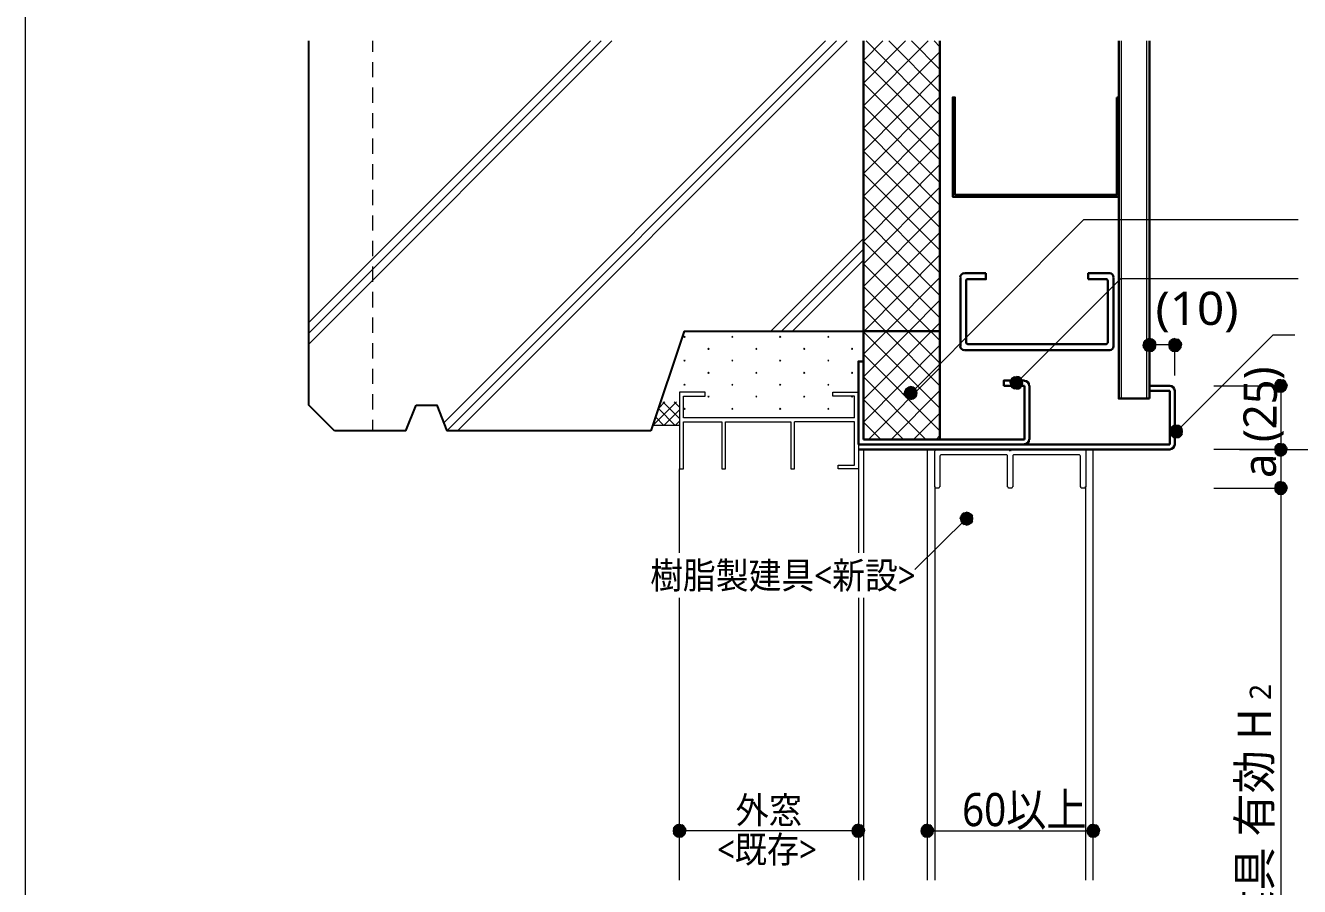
# Model space of a CAD drawing. Header units: millimetres. Extents: x 0 to 420, y 0 to 297.
# Drawn here: x 0.2 to 99.9, y 176.3 to 243.6 of the extents above; entities that cross this region are included whole.
import ezdxf
from ezdxf.enums import TextEntityAlignment as Align

# ---------------------------------------------------------------- set-up
doc = ezdxf.new("R2010")
doc.units = ezdxf.units.MM
doc.styles.add('kst32b', font='NotoSansJP-Variable.ttf')

msp = doc.modelspace()

# ---------------------------------------------------------------- hatches: boundary and pattern name
for points in [[(51.774, 219.308), (51.753, 219.287), (51.731, 219.265), (51.753, 219.244), (51.774, 219.223), (51.795, 219.244), (51.816, 219.265), (51.795, 219.287), (51.774, 219.308)], [(55.52, 219.308), (55.499, 219.287), (55.478, 219.265), (55.499, 219.244), (55.52, 219.223), (55.541, 219.244), (55.562, 219.265), (55.541, 219.287), (55.52, 219.308)], [(59.267, 219.308), (59.246, 219.287), (59.224, 219.265), (59.246, 219.244), (59.267, 219.223), (59.288, 219.244), (59.309, 219.265), (59.288, 219.287), (59.267, 219.308)], [(63.034, 219.308), (63.013, 219.287), (62.992, 219.265), (63.013, 219.244), (63.034, 219.223), (63.056, 219.244), (63.077, 219.265), (63.056, 219.287), (63.034, 219.308)], [(88.371, 219.096), (88.18, 219.138), (88.18, 218.63), (88.371, 219.096)], [(89.979, 218.144), (90.17, 218.122), (90.17, 218.63), (89.979, 218.144)], [(51.774, 217.445), (51.753, 217.424), (51.731, 217.403), (51.753, 217.382), (51.774, 217.361), (51.795, 217.382), (51.816, 217.403), (51.795, 217.424), (51.774, 217.445)], [(53.657, 218.376), (53.636, 218.355), (53.615, 218.334), (53.636, 218.313), (53.657, 218.292), (53.679, 218.313), (53.7, 218.334), (53.679, 218.355), (53.657, 218.376)], [(55.52, 217.445), (55.499, 217.424), (55.478, 217.403), (55.499, 217.382), (55.52, 217.361), (55.541, 217.382), (55.562, 217.403), (55.541, 217.424), (55.52, 217.445)], [(57.404, 218.376), (57.383, 218.355), (57.362, 218.334), (57.383, 218.313), (57.404, 218.292), (57.425, 218.313), (57.446, 218.334), (57.425, 218.355), (57.404, 218.376)], [(59.267, 217.445), (59.246, 217.424), (59.224, 217.403), (59.246, 217.382), (59.267, 217.361), (59.288, 217.382), (59.309, 217.403), (59.288, 217.424), (59.267, 217.445)], [(61.151, 218.376), (61.129, 218.355), (61.108, 218.334), (61.129, 218.313), (61.151, 218.292), (61.172, 218.313), (61.193, 218.334), (61.172, 218.355), (61.151, 218.376)], [(63.034, 217.445), (63.013, 217.424), (62.992, 217.403), (63.013, 217.382), (63.034, 217.361), (63.056, 217.382), (63.077, 217.403), (63.056, 217.424), (63.034, 217.445)], [(64.897, 218.376), (64.876, 218.355), (64.855, 218.334), (64.876, 218.313), (64.897, 218.292), (64.918, 218.313), (64.939, 218.334), (64.918, 218.355), (64.897, 218.376)], [(53.657, 216.493), (53.636, 216.471), (53.615, 216.45), (53.636, 216.429), (53.657, 216.408), (53.679, 216.429), (53.7, 216.45), (53.679, 216.471), (53.657, 216.493)], [(57.404, 216.493), (57.383, 216.471), (57.362, 216.45), (57.383, 216.429), (57.404, 216.408), (57.425, 216.429), (57.446, 216.45), (57.425, 216.471), (57.404, 216.493)], [(61.151, 216.493), (61.129, 216.471), (61.108, 216.45), (61.129, 216.429), (61.151, 216.408), (61.172, 216.429), (61.193, 216.45), (61.172, 216.471), (61.151, 216.493)], [(64.897, 216.493), (64.876, 216.471), (64.855, 216.45), (64.876, 216.429), (64.897, 216.408), (64.918, 216.429), (64.939, 216.45), (64.918, 216.471), (64.897, 216.493)], [(51.774, 215.561), (51.753, 215.54), (51.731, 215.519), (51.753, 215.498), (51.774, 215.477), (51.795, 215.498), (51.816, 215.519), (51.795, 215.54), (51.774, 215.561)], [(55.52, 215.561), (55.499, 215.54), (55.478, 215.519), (55.499, 215.498), (55.52, 215.477), (55.541, 215.498), (55.562, 215.519), (55.541, 215.54), (55.52, 215.561)], [(59.267, 215.561), (59.246, 215.54), (59.224, 215.519), (59.246, 215.498), (59.267, 215.477), (59.288, 215.498), (59.309, 215.519), (59.288, 215.54), (59.267, 215.561)], [(63.034, 215.561), (63.013, 215.54), (62.992, 215.519), (63.013, 215.498), (63.034, 215.477), (63.056, 215.498), (63.077, 215.519), (63.056, 215.54), (63.034, 215.561)], [(77.301, 215.477), (77.407, 215.307), (77.766, 215.667), (77.301, 215.477)], [(98.256, 214.969), (98.446, 214.926), (98.446, 215.434), (98.256, 214.969)], [(53.657, 214.63), (53.636, 214.609), (53.615, 214.588), (53.636, 214.566), (53.657, 214.545), (53.679, 214.566), (53.7, 214.588), (53.679, 214.609), (53.657, 214.63)], [(57.404, 214.63), (57.383, 214.609), (57.362, 214.588), (57.383, 214.566), (57.404, 214.545), (57.425, 214.566), (57.446, 214.588), (57.425, 214.609), (57.404, 214.63)], [(61.151, 214.63), (61.129, 214.609), (61.108, 214.588), (61.129, 214.566), (61.151, 214.545), (61.172, 214.566), (61.193, 214.588), (61.172, 214.609), (61.151, 214.63)], [(64.897, 214.63), (64.876, 214.609), (64.855, 214.588), (64.876, 214.566), (64.897, 214.545), (64.918, 214.566), (64.939, 214.588), (64.918, 214.609), (64.897, 214.63)], [(69.681, 215.329), (69.49, 215.371), (69.49, 214.863), (69.681, 215.329)], [(88.18, 215.074), (88.159, 215.053), (88.138, 215.032), (88.159, 215.011), (88.18, 214.99), (88.202, 215.011), (88.223, 215.032), (88.202, 215.053), (88.18, 215.074)], [(51.774, 213.678), (51.753, 213.656), (51.731, 213.635), (51.753, 213.614), (51.774, 213.593), (51.795, 213.614), (51.816, 213.635), (51.795, 213.656), (51.774, 213.678)], [(55.52, 213.678), (55.499, 213.656), (55.478, 213.635), (55.499, 213.614), (55.52, 213.593), (55.541, 213.614), (55.562, 213.635), (55.541, 213.656), (55.52, 213.678)], [(59.267, 213.678), (59.246, 213.656), (59.224, 213.635), (59.246, 213.614), (59.267, 213.593), (59.288, 213.614), (59.309, 213.635), (59.288, 213.656), (59.267, 213.678)], [(63.034, 213.678), (63.013, 213.656), (62.992, 213.635), (63.013, 213.614), (63.034, 213.593), (63.056, 213.614), (63.077, 213.635), (63.056, 213.656), (63.034, 213.678)], [(89.81, 211.667), (89.916, 211.519), (90.276, 211.857), (89.81, 211.667)], [(98.256, 209.973), (98.446, 209.931), (98.446, 210.439), (98.256, 209.973)], [(98.256, 206.968), (98.446, 206.925), (98.446, 207.433), (98.256, 206.968)], [(73.406, 204.851), (73.512, 204.682), (73.851, 205.041), (73.406, 204.851)], [(51.202, 180.15), (51.393, 180.107), (51.393, 180.615), (51.202, 180.15)], [(65.193, 180.15), (65.384, 180.107), (65.384, 180.615), (65.193, 180.15)], [(70.591, 180.15), (70.781, 180.107), (70.781, 180.615), (70.591, 180.15)], [(83.587, 180.15), (83.778, 180.107), (83.778, 180.615), (83.587, 180.15)]]:
    msp.add_hatch(color=7).paths.add_polyline_path(points)
h = msp.add_hatch(color=7)
h.paths.add_polyline_path([(87.694, 218.821), (87.672, 218.63), (88.18, 218.63), (87.694, 218.821)])
h.paths.add_polyline_path([(87.672, 218.63), (88.18, 218.63), (87.694, 218.44), (87.672, 218.63)])
h.paths.add_polyline_path([(88.18, 218.63), (87.694, 218.44), (87.821, 218.271), (88.18, 218.63)])
h = msp.add_hatch(color=7)
h.paths.add_polyline_path([(88.18, 219.138), (87.969, 219.096), (88.18, 218.63), (88.18, 219.138)])
h.paths.add_polyline_path([(87.969, 219.096), (88.18, 218.63), (87.821, 218.99), (87.969, 219.096)])
h.paths.add_polyline_path([(88.18, 218.63), (87.821, 218.99), (87.694, 218.821), (88.18, 218.63)])
h = msp.add_hatch(color=7)
h.paths.add_polyline_path([(87.821, 218.271), (87.969, 218.144), (88.18, 218.63), (87.821, 218.271)])
h.paths.add_polyline_path([(87.969, 218.144), (88.18, 218.63), (88.18, 218.122), (87.969, 218.144)])
h.paths.add_polyline_path([(88.18, 218.63), (88.18, 218.122), (88.371, 218.144), (88.18, 218.63)])
h = msp.add_hatch(color=7)
h.paths.add_polyline_path([(88.688, 218.63), (88.646, 218.821), (88.18, 218.63), (88.688, 218.63)])
h.paths.add_polyline_path([(88.646, 218.821), (88.18, 218.63), (88.54, 218.99), (88.646, 218.821)])
h.paths.add_polyline_path([(88.18, 218.63), (88.54, 218.99), (88.371, 219.096), (88.18, 218.63)])
h = msp.add_hatch(color=7)
h.paths.add_polyline_path([(88.371, 218.144), (88.54, 218.271), (88.18, 218.63), (88.371, 218.144)])
h.paths.add_polyline_path([(88.54, 218.271), (88.18, 218.63), (88.646, 218.44), (88.54, 218.271)])
h.paths.add_polyline_path([(88.18, 218.63), (88.646, 218.44), (88.688, 218.63), (88.18, 218.63)])
h = msp.add_hatch(color=7)
h.paths.add_polyline_path([(89.979, 219.096), (89.81, 218.99), (90.17, 218.63), (89.979, 219.096)])
h.paths.add_polyline_path([(89.81, 218.99), (90.17, 218.63), (89.704, 218.821), (89.81, 218.99)])
h.paths.add_polyline_path([(90.17, 218.63), (89.704, 218.821), (89.662, 218.63), (90.17, 218.63)])
h = msp.add_hatch(color=7)
h.paths.add_polyline_path([(89.662, 218.63), (89.704, 218.44), (90.17, 218.63), (89.662, 218.63)])
h.paths.add_polyline_path([(89.704, 218.44), (90.17, 218.63), (89.81, 218.271), (89.704, 218.44)])
h.paths.add_polyline_path([(90.17, 218.63), (89.81, 218.271), (89.979, 218.144), (90.17, 218.63)])
h = msp.add_hatch(color=7)
h.paths.add_polyline_path([(90.53, 218.99), (90.382, 219.096), (90.17, 218.63), (90.53, 218.99)])
h.paths.add_polyline_path([(90.382, 219.096), (90.17, 218.63), (90.17, 219.138), (90.382, 219.096)])
h.paths.add_polyline_path([(90.17, 218.63), (90.17, 219.138), (89.979, 219.096), (90.17, 218.63)])
h = msp.add_hatch(color=7)
h.paths.add_polyline_path([(90.657, 218.44), (90.678, 218.63), (90.17, 218.63), (90.657, 218.44)])
h.paths.add_polyline_path([(90.678, 218.63), (90.17, 218.63), (90.657, 218.821), (90.678, 218.63)])
h.paths.add_polyline_path([(90.17, 218.63), (90.657, 218.821), (90.53, 218.99), (90.17, 218.63)])
h = msp.add_hatch(color=7)
h.paths.add_polyline_path([(90.17, 218.122), (90.382, 218.144), (90.17, 218.63), (90.17, 218.122)])
h.paths.add_polyline_path([(90.382, 218.144), (90.17, 218.63), (90.53, 218.271), (90.382, 218.144)])
h.paths.add_polyline_path([(90.17, 218.63), (90.53, 218.271), (90.657, 218.44), (90.17, 218.63)])
h = msp.add_hatch(color=7)
h.paths.add_polyline_path([(77.407, 216.027), (77.301, 215.858), (77.766, 215.667), (77.407, 216.027)])
h.paths.add_polyline_path([(77.301, 215.858), (77.766, 215.667), (77.258, 215.667), (77.301, 215.858)])
h.paths.add_polyline_path([(77.766, 215.667), (77.258, 215.667), (77.301, 215.477), (77.766, 215.667)])
h = msp.add_hatch(color=7)
h.paths.add_polyline_path([(77.957, 216.133), (77.766, 216.175), (77.766, 215.667), (77.957, 216.133)])
h.paths.add_polyline_path([(77.766, 216.175), (77.766, 215.667), (77.576, 216.133), (77.766, 216.175)])
h.paths.add_polyline_path([(77.766, 215.667), (77.576, 216.133), (77.407, 216.027), (77.766, 215.667)])
h = msp.add_hatch(color=7)
h.paths.add_polyline_path([(77.407, 215.307), (77.576, 215.201), (77.766, 215.667), (77.407, 215.307)])
h.paths.add_polyline_path([(77.576, 215.201), (77.766, 215.667), (77.766, 215.159), (77.576, 215.201)])
h.paths.add_polyline_path([(77.766, 215.667), (77.766, 215.159), (77.957, 215.201), (77.766, 215.667)])
h = msp.add_hatch(color=7)
h.paths.add_polyline_path([(78.253, 215.667), (78.211, 215.858), (77.766, 215.667), (78.253, 215.667)])
h.paths.add_polyline_path([(78.211, 215.858), (77.766, 215.667), (78.105, 216.027), (78.211, 215.858)])
h.paths.add_polyline_path([(77.766, 215.667), (78.105, 216.027), (77.957, 216.133), (77.766, 215.667)])
h = msp.add_hatch(color=7)
h.paths.add_polyline_path([(77.957, 215.201), (78.105, 215.307), (77.766, 215.667), (77.957, 215.201)])
h.paths.add_polyline_path([(78.105, 215.307), (77.766, 215.667), (78.211, 215.477), (78.105, 215.307)])
h.paths.add_polyline_path([(77.766, 215.667), (78.211, 215.477), (78.253, 215.667), (77.766, 215.667)])
h = msp.add_hatch(color=7)
h.paths.add_polyline_path([(98.256, 215.9), (98.108, 215.794), (98.446, 215.434), (98.256, 215.9)])
h.paths.add_polyline_path([(98.108, 215.794), (98.446, 215.434), (98.002, 215.625), (98.108, 215.794)])
h.paths.add_polyline_path([(98.446, 215.434), (98.002, 215.625), (97.959, 215.434), (98.446, 215.434)])
h = msp.add_hatch(color=7)
h.paths.add_polyline_path([(97.959, 215.434), (98.002, 215.244), (98.446, 215.434), (97.959, 215.434)])
h.paths.add_polyline_path([(98.002, 215.244), (98.446, 215.434), (98.108, 215.074), (98.002, 215.244)])
h.paths.add_polyline_path([(98.446, 215.434), (98.108, 215.074), (98.256, 214.969), (98.446, 215.434)])
h = msp.add_hatch(color=7)
h.paths.add_polyline_path([(98.806, 215.794), (98.637, 215.9), (98.446, 215.434), (98.806, 215.794)])
h.paths.add_polyline_path([(98.637, 215.9), (98.446, 215.434), (98.446, 215.921), (98.637, 215.9)])
h.paths.add_polyline_path([(98.446, 215.434), (98.446, 215.921), (98.256, 215.9), (98.446, 215.434)])
h = msp.add_hatch(color=7)
h.paths.add_polyline_path([(98.912, 215.244), (98.954, 215.434), (98.446, 215.434), (98.912, 215.244)])
h.paths.add_polyline_path([(98.954, 215.434), (98.446, 215.434), (98.912, 215.625), (98.954, 215.434)])
h.paths.add_polyline_path([(98.446, 215.434), (98.912, 215.625), (98.806, 215.794), (98.446, 215.434)])
h = msp.add_hatch(color=7)
h.paths.add_polyline_path([(98.446, 214.926), (98.637, 214.969), (98.446, 215.434), (98.446, 214.926)])
h.paths.add_polyline_path([(98.637, 214.969), (98.446, 215.434), (98.806, 215.074), (98.637, 214.969)])
h.paths.add_polyline_path([(98.446, 215.434), (98.806, 215.074), (98.912, 215.244), (98.446, 215.434)])
h = msp.add_hatch(color=7)
h.paths.add_polyline_path([(69.025, 215.053), (68.982, 214.863), (69.49, 214.863), (69.025, 215.053)])
h.paths.add_polyline_path([(68.982, 214.863), (69.49, 214.863), (69.025, 214.672), (68.982, 214.863)])
h.paths.add_polyline_path([(69.49, 214.863), (69.025, 214.672), (69.13, 214.524), (69.49, 214.863)])
h = msp.add_hatch(color=7)
h.paths.add_polyline_path([(69.49, 215.371), (69.3, 215.329), (69.49, 214.863), (69.49, 215.371)])
h.paths.add_polyline_path([(69.3, 215.329), (69.49, 214.863), (69.13, 215.223), (69.3, 215.329)])
h.paths.add_polyline_path([(69.49, 214.863), (69.13, 215.223), (69.025, 215.053), (69.49, 214.863)])
h = msp.add_hatch(color=7)
h.paths.add_polyline_path([(69.13, 214.524), (69.3, 214.418), (69.49, 214.863), (69.13, 214.524)])
h.paths.add_polyline_path([(69.3, 214.418), (69.49, 214.863), (69.49, 214.376), (69.3, 214.418)])
h.paths.add_polyline_path([(69.49, 214.863), (69.49, 214.376), (69.681, 214.418), (69.49, 214.863)])
h = msp.add_hatch(color=7)
h.paths.add_polyline_path([(69.977, 214.863), (69.935, 215.053), (69.49, 214.863), (69.977, 214.863)])
h.paths.add_polyline_path([(69.935, 215.053), (69.49, 214.863), (69.829, 215.223), (69.935, 215.053)])
h.paths.add_polyline_path([(69.49, 214.863), (69.829, 215.223), (69.681, 215.329), (69.49, 214.863)])
h = msp.add_hatch(color=7)
h.paths.add_polyline_path([(69.681, 214.418), (69.829, 214.524), (69.49, 214.863), (69.681, 214.418)])
h.paths.add_polyline_path([(69.829, 214.524), (69.49, 214.863), (69.935, 214.672), (69.829, 214.524)])
h.paths.add_polyline_path([(69.49, 214.863), (69.935, 214.672), (69.977, 214.863), (69.49, 214.863)])
h = msp.add_hatch(color=7)
h.paths.add_polyline_path([(89.916, 212.217), (89.81, 212.048), (90.276, 211.857), (89.916, 212.217)])
h.paths.add_polyline_path([(89.81, 212.048), (90.276, 211.857), (89.768, 211.857), (89.81, 212.048)])
h.paths.add_polyline_path([(90.276, 211.857), (89.768, 211.857), (89.81, 211.667), (90.276, 211.857)])
h = msp.add_hatch(color=7)
h.paths.add_polyline_path([(90.466, 212.323), (90.276, 212.365), (90.276, 211.857), (90.466, 212.323)])
h.paths.add_polyline_path([(90.276, 212.365), (90.276, 211.857), (90.085, 212.323), (90.276, 212.365)])
h.paths.add_polyline_path([(90.276, 211.857), (90.085, 212.323), (89.916, 212.217), (90.276, 211.857)])
h = msp.add_hatch(color=7)
h.paths.add_polyline_path([(89.916, 211.519), (90.085, 211.391), (90.276, 211.857), (89.916, 211.519)])
h.paths.add_polyline_path([(90.085, 211.391), (90.276, 211.857), (90.276, 211.37), (90.085, 211.391)])
h.paths.add_polyline_path([(90.276, 211.857), (90.276, 211.37), (90.466, 211.391), (90.276, 211.857)])
h = msp.add_hatch(color=7)
h.paths.add_polyline_path([(90.763, 211.857), (90.742, 212.048), (90.276, 211.857), (90.763, 211.857)])
h.paths.add_polyline_path([(90.742, 212.048), (90.276, 211.857), (90.636, 212.217), (90.742, 212.048)])
h.paths.add_polyline_path([(90.276, 211.857), (90.636, 212.217), (90.466, 212.323), (90.276, 211.857)])
h = msp.add_hatch(color=7)
h.paths.add_polyline_path([(90.466, 211.391), (90.636, 211.519), (90.276, 211.857), (90.466, 211.391)])
h.paths.add_polyline_path([(90.636, 211.519), (90.276, 211.857), (90.742, 211.667), (90.636, 211.519)])
h.paths.add_polyline_path([(90.276, 211.857), (90.742, 211.667), (90.763, 211.857), (90.276, 211.857)])
h = msp.add_hatch(color=7)
h.paths.add_polyline_path([(98.256, 210.883), (98.108, 210.778), (98.446, 210.439), (98.256, 210.883)])
h.paths.add_polyline_path([(98.108, 210.778), (98.446, 210.439), (98.002, 210.629), (98.108, 210.778)])
h.paths.add_polyline_path([(98.446, 210.439), (98.002, 210.629), (97.959, 210.439), (98.446, 210.439)])
h = msp.add_hatch(color=7)
h.paths.add_polyline_path([(97.959, 210.439), (98.002, 210.248), (98.446, 210.439), (97.959, 210.439)])
h.paths.add_polyline_path([(98.002, 210.248), (98.446, 210.439), (98.108, 210.079), (98.002, 210.248)])
h.paths.add_polyline_path([(98.446, 210.439), (98.108, 210.079), (98.256, 209.973), (98.446, 210.439)])
h = msp.add_hatch(color=7)
h.paths.add_polyline_path([(98.806, 210.778), (98.637, 210.883), (98.446, 210.439), (98.806, 210.778)])
h.paths.add_polyline_path([(98.637, 210.883), (98.446, 210.439), (98.446, 210.926), (98.637, 210.883)])
h.paths.add_polyline_path([(98.446, 210.439), (98.446, 210.926), (98.256, 210.883), (98.446, 210.439)])
h = msp.add_hatch(color=7)
h.paths.add_polyline_path([(98.912, 210.248), (98.954, 210.439), (98.446, 210.439), (98.912, 210.248)])
h.paths.add_polyline_path([(98.954, 210.439), (98.446, 210.439), (98.912, 210.629), (98.954, 210.439)])
h.paths.add_polyline_path([(98.446, 210.439), (98.912, 210.629), (98.806, 210.778), (98.446, 210.439)])
h = msp.add_hatch(color=7)
h.paths.add_polyline_path([(98.446, 209.931), (98.637, 209.973), (98.446, 210.439), (98.446, 209.931)])
h.paths.add_polyline_path([(98.637, 209.973), (98.446, 210.439), (98.806, 210.079), (98.637, 209.973)])
h.paths.add_polyline_path([(98.446, 210.439), (98.806, 210.079), (98.912, 210.248), (98.446, 210.439)])
h = msp.add_hatch(color=7)
h.paths.add_polyline_path([(98.256, 207.899), (98.108, 207.793), (98.446, 207.433), (98.256, 207.899)])
h.paths.add_polyline_path([(98.108, 207.793), (98.446, 207.433), (98.002, 207.624), (98.108, 207.793)])
h.paths.add_polyline_path([(98.446, 207.433), (98.002, 207.624), (97.959, 207.433), (98.446, 207.433)])
h = msp.add_hatch(color=7)
h.paths.add_polyline_path([(98.806, 207.793), (98.637, 207.899), (98.446, 207.433), (98.806, 207.793)])
h.paths.add_polyline_path([(98.637, 207.899), (98.446, 207.433), (98.446, 207.941), (98.637, 207.899)])
h.paths.add_polyline_path([(98.446, 207.433), (98.446, 207.941), (98.256, 207.899), (98.446, 207.433)])
h = msp.add_hatch(color=7)
h.paths.add_polyline_path([(98.912, 207.243), (98.954, 207.433), (98.446, 207.433), (98.912, 207.243)])
h.paths.add_polyline_path([(98.954, 207.433), (98.446, 207.433), (98.912, 207.624), (98.954, 207.433)])
h.paths.add_polyline_path([(98.446, 207.433), (98.912, 207.624), (98.806, 207.793), (98.446, 207.433)])
h = msp.add_hatch(color=7)
h.paths.add_polyline_path([(97.959, 207.433), (98.002, 207.243), (98.446, 207.433), (97.959, 207.433)])
h.paths.add_polyline_path([(98.002, 207.243), (98.446, 207.433), (98.108, 207.073), (98.002, 207.243)])
h.paths.add_polyline_path([(98.446, 207.433), (98.108, 207.073), (98.256, 206.968), (98.446, 207.433)])
h = msp.add_hatch(color=7)
h.paths.add_polyline_path([(98.446, 206.925), (98.637, 206.968), (98.446, 207.433), (98.446, 206.925)])
h.paths.add_polyline_path([(98.637, 206.968), (98.446, 207.433), (98.806, 207.073), (98.637, 206.968)])
h.paths.add_polyline_path([(98.446, 207.433), (98.806, 207.073), (98.912, 207.243), (98.446, 207.433)])
h = msp.add_hatch(color=7)
h.paths.add_polyline_path([(74.041, 205.507), (73.851, 205.549), (73.851, 205.041), (74.041, 205.507)])
h.paths.add_polyline_path([(73.851, 205.549), (73.851, 205.041), (73.66, 205.507), (73.851, 205.549)])
h.paths.add_polyline_path([(73.851, 205.041), (73.66, 205.507), (73.512, 205.401), (73.851, 205.041)])
h = msp.add_hatch(color=7)
h.paths.add_polyline_path([(74.359, 205.041), (74.316, 205.232), (73.851, 205.041), (74.359, 205.041)])
h.paths.add_polyline_path([(74.316, 205.232), (73.851, 205.041), (74.21, 205.401), (74.316, 205.232)])
h.paths.add_polyline_path([(73.851, 205.041), (74.21, 205.401), (74.041, 205.507), (73.851, 205.041)])
h = msp.add_hatch(color=7)
h.paths.add_polyline_path([(73.512, 205.401), (73.406, 205.232), (73.851, 205.041), (73.512, 205.401)])
h.paths.add_polyline_path([(73.406, 205.232), (73.851, 205.041), (73.364, 205.041), (73.406, 205.232)])
h.paths.add_polyline_path([(73.851, 205.041), (73.364, 205.041), (73.406, 204.851), (73.851, 205.041)])
h = msp.add_hatch(color=7)
h.paths.add_polyline_path([(73.512, 204.682), (73.66, 204.576), (73.851, 205.041), (73.512, 204.682)])
h.paths.add_polyline_path([(73.66, 204.576), (73.851, 205.041), (73.851, 204.533), (73.66, 204.576)])
h.paths.add_polyline_path([(73.851, 205.041), (73.851, 204.533), (74.041, 204.576), (73.851, 205.041)])
h = msp.add_hatch(color=7)
h.paths.add_polyline_path([(74.041, 204.576), (74.21, 204.682), (73.851, 205.041), (74.041, 204.576)])
h.paths.add_polyline_path([(74.21, 204.682), (73.851, 205.041), (74.316, 204.851), (74.21, 204.682)])
h.paths.add_polyline_path([(73.851, 205.041), (74.316, 204.851), (74.359, 205.041), (73.851, 205.041)])
h = msp.add_hatch(color=7)
h.paths.add_polyline_path([(51.202, 181.081), (51.033, 180.975), (51.393, 180.615), (51.202, 181.081)])
h.paths.add_polyline_path([(51.033, 180.975), (51.393, 180.615), (50.927, 180.806), (51.033, 180.975)])
h.paths.add_polyline_path([(51.393, 180.615), (50.927, 180.806), (50.885, 180.615), (51.393, 180.615)])
h = msp.add_hatch(color=7)
h.paths.add_polyline_path([(50.885, 180.615), (50.927, 180.425), (51.393, 180.615), (50.885, 180.615)])
h.paths.add_polyline_path([(50.927, 180.425), (51.393, 180.615), (51.033, 180.255), (50.927, 180.425)])
h.paths.add_polyline_path([(51.393, 180.615), (51.033, 180.255), (51.202, 180.15), (51.393, 180.615)])
h = msp.add_hatch(color=7)
h.paths.add_polyline_path([(51.731, 180.975), (51.583, 181.081), (51.393, 180.615), (51.731, 180.975)])
h.paths.add_polyline_path([(51.583, 181.081), (51.393, 180.615), (51.393, 181.123), (51.583, 181.081)])
h.paths.add_polyline_path([(51.393, 180.615), (51.393, 181.123), (51.202, 181.081), (51.393, 180.615)])
h = msp.add_hatch(color=7)
h.paths.add_polyline_path([(51.858, 180.425), (51.88, 180.615), (51.393, 180.615), (51.858, 180.425)])
h.paths.add_polyline_path([(51.88, 180.615), (51.393, 180.615), (51.858, 180.806), (51.88, 180.615)])
h.paths.add_polyline_path([(51.393, 180.615), (51.858, 180.806), (51.731, 180.975), (51.393, 180.615)])
h = msp.add_hatch(color=7)
h.paths.add_polyline_path([(51.393, 180.107), (51.583, 180.15), (51.393, 180.615), (51.393, 180.107)])
h.paths.add_polyline_path([(51.583, 180.15), (51.393, 180.615), (51.731, 180.255), (51.583, 180.15)])
h.paths.add_polyline_path([(51.393, 180.615), (51.731, 180.255), (51.858, 180.425), (51.393, 180.615)])
h = msp.add_hatch(color=7)
h.paths.add_polyline_path([(65.193, 181.081), (65.024, 180.975), (65.384, 180.615), (65.193, 181.081)])
h.paths.add_polyline_path([(65.024, 180.975), (65.384, 180.615), (64.918, 180.806), (65.024, 180.975)])
h.paths.add_polyline_path([(65.384, 180.615), (64.918, 180.806), (64.876, 180.615), (65.384, 180.615)])
h = msp.add_hatch(color=7)
h.paths.add_polyline_path([(64.876, 180.615), (64.918, 180.425), (65.384, 180.615), (64.876, 180.615)])
h.paths.add_polyline_path([(64.918, 180.425), (65.384, 180.615), (65.024, 180.255), (64.918, 180.425)])
h.paths.add_polyline_path([(65.384, 180.615), (65.024, 180.255), (65.193, 180.15), (65.384, 180.615)])
h = msp.add_hatch(color=7)
h.paths.add_polyline_path([(65.723, 180.975), (65.574, 181.081), (65.384, 180.615), (65.723, 180.975)])
h.paths.add_polyline_path([(65.574, 181.081), (65.384, 180.615), (65.384, 181.123), (65.574, 181.081)])
h.paths.add_polyline_path([(65.384, 180.615), (65.384, 181.123), (65.193, 181.081), (65.384, 180.615)])
h = msp.add_hatch(color=7)
h.paths.add_polyline_path([(65.828, 180.425), (65.871, 180.615), (65.384, 180.615), (65.828, 180.425)])
h.paths.add_polyline_path([(65.871, 180.615), (65.384, 180.615), (65.828, 180.806), (65.871, 180.615)])
h.paths.add_polyline_path([(65.384, 180.615), (65.828, 180.806), (65.723, 180.975), (65.384, 180.615)])
h = msp.add_hatch(color=7)
h.paths.add_polyline_path([(65.384, 180.107), (65.574, 180.15), (65.384, 180.615), (65.384, 180.107)])
h.paths.add_polyline_path([(65.574, 180.15), (65.384, 180.615), (65.723, 180.255), (65.574, 180.15)])
h.paths.add_polyline_path([(65.384, 180.615), (65.723, 180.255), (65.828, 180.425), (65.384, 180.615)])
h = msp.add_hatch(color=7)
h.paths.add_polyline_path([(70.591, 181.081), (70.421, 180.975), (70.781, 180.615), (70.591, 181.081)])
h.paths.add_polyline_path([(70.421, 180.975), (70.781, 180.615), (70.316, 180.806), (70.421, 180.975)])
h.paths.add_polyline_path([(70.781, 180.615), (70.316, 180.806), (70.273, 180.615), (70.781, 180.615)])
h = msp.add_hatch(color=7)
h.paths.add_polyline_path([(70.273, 180.615), (70.316, 180.425), (70.781, 180.615), (70.273, 180.615)])
h.paths.add_polyline_path([(70.316, 180.425), (70.781, 180.615), (70.421, 180.255), (70.316, 180.425)])
h.paths.add_polyline_path([(70.781, 180.615), (70.421, 180.255), (70.591, 180.15), (70.781, 180.615)])
h = msp.add_hatch(color=7)
h.paths.add_polyline_path([(71.12, 180.975), (70.972, 181.081), (70.781, 180.615), (71.12, 180.975)])
h.paths.add_polyline_path([(70.972, 181.081), (70.781, 180.615), (70.781, 181.123), (70.972, 181.081)])
h.paths.add_polyline_path([(70.781, 180.615), (70.781, 181.123), (70.591, 181.081), (70.781, 180.615)])
h = msp.add_hatch(color=7)
h.paths.add_polyline_path([(71.247, 180.425), (71.268, 180.615), (70.781, 180.615), (71.247, 180.425)])
h.paths.add_polyline_path([(71.268, 180.615), (70.781, 180.615), (71.247, 180.806), (71.268, 180.615)])
h.paths.add_polyline_path([(70.781, 180.615), (71.247, 180.806), (71.12, 180.975), (70.781, 180.615)])
h = msp.add_hatch(color=7)
h.paths.add_polyline_path([(70.781, 180.107), (70.972, 180.15), (70.781, 180.615), (70.781, 180.107)])
h.paths.add_polyline_path([(70.972, 180.15), (70.781, 180.615), (71.12, 180.255), (70.972, 180.15)])
h.paths.add_polyline_path([(70.781, 180.615), (71.12, 180.255), (71.247, 180.425), (70.781, 180.615)])
h = msp.add_hatch(color=7)
h.paths.add_polyline_path([(83.587, 181.081), (83.418, 180.975), (83.778, 180.615), (83.587, 181.081)])
h.paths.add_polyline_path([(83.418, 180.975), (83.778, 180.615), (83.312, 180.806), (83.418, 180.975)])
h.paths.add_polyline_path([(83.778, 180.615), (83.312, 180.806), (83.27, 180.615), (83.778, 180.615)])
h = msp.add_hatch(color=7)
h.paths.add_polyline_path([(83.27, 180.615), (83.312, 180.425), (83.778, 180.615), (83.27, 180.615)])
h.paths.add_polyline_path([(83.312, 180.425), (83.778, 180.615), (83.418, 180.255), (83.312, 180.425)])
h.paths.add_polyline_path([(83.778, 180.615), (83.418, 180.255), (83.587, 180.15), (83.778, 180.615)])
h = msp.add_hatch(color=7)
h.paths.add_polyline_path([(84.137, 180.975), (83.968, 181.081), (83.778, 180.615), (84.137, 180.975)])
h.paths.add_polyline_path([(83.968, 181.081), (83.778, 180.615), (83.778, 181.123), (83.968, 181.081)])
h.paths.add_polyline_path([(83.778, 180.615), (83.778, 181.123), (83.587, 181.081), (83.778, 180.615)])
h = msp.add_hatch(color=7)
h.paths.add_polyline_path([(84.243, 180.425), (84.265, 180.615), (83.778, 180.615), (84.243, 180.425)])
h.paths.add_polyline_path([(84.265, 180.615), (83.778, 180.615), (84.243, 180.806), (84.265, 180.615)])
h.paths.add_polyline_path([(83.778, 180.615), (84.243, 180.806), (84.137, 180.975), (83.778, 180.615)])
h = msp.add_hatch(color=7)
h.paths.add_polyline_path([(83.778, 180.107), (83.968, 180.15), (83.778, 180.615), (83.778, 180.107)])
h.paths.add_polyline_path([(83.968, 180.15), (83.778, 180.615), (84.137, 180.255), (83.968, 180.15)])
h.paths.add_polyline_path([(83.778, 180.615), (84.137, 180.255), (84.243, 180.425), (83.778, 180.615)])

# ---------------------------------------------------------------- linework, layer by layer
at = {"lineweight": 13}
msp.add_lwpolyline([(0.191, 0), (0.191, 296.968), (420.158, 296.968), (420.158, 0)], close=True, dxfattribs=at)
at = {"lineweight": 25}
for points in [[(24.384, 211.921), (22.373, 213.931), (22.373, 242.422)], [(65.786, 219.71), (65.786, 233.934)], [(51.753, 219.71), (49.149, 211.921)], [(51.753, 219.71), (65.786, 219.71)], [(29.972, 211.921), (30.776, 213.931)], [(30.776, 213.931), (32.385, 213.931), (33.168, 211.921)], [(29.972, 211.921), (24.384, 211.921)], [(49.149, 211.921), (33.168, 211.921)]]:
    msp.add_lwpolyline(points, dxfattribs=at)
at = {"lineweight": 13}
for points in [[(22.373, 219.541), (45.254, 242.422)], [(22.373, 218.694), (46.101, 242.422)], [(22.373, 220.387), (44.408, 242.422)], [(27.369, 241.575), (27.369, 242.422)], [(32.935, 212.534), (62.823, 242.422)], [(33.168, 211.921), (63.669, 242.422)], [(34.015, 211.921), (64.516, 242.422)], [(65.786, 240.877), (67.31, 242.422)], [(65.786, 239.12), (69.088, 242.422)], [(65.786, 237.342), (70.845, 242.422)], [(71.776, 236.643), (65.998, 242.422)], [(71.776, 238.421), (67.776, 242.422)], [(71.776, 240.178), (69.533, 242.422)], [(71.776, 241.956), (71.311, 242.422)], [(85.979, 214.439), (85.979, 242.422)], [(87.969, 214.439), (87.969, 242.422)], [(65.786, 235.585), (71.776, 241.575)], [(27.369, 239.586), (27.369, 240.771)], [(71.776, 234.887), (65.786, 240.877)], [(65.786, 233.807), (71.776, 239.818)], [(27.369, 237.575), (27.369, 238.781)], [(71.776, 233.108), (65.786, 239.12)], [(65.786, 232.05), (71.776, 238.04)], [(27.369, 235.585), (27.369, 236.77)], [(71.776, 231.352), (65.786, 237.342)], [(65.786, 230.272), (71.776, 236.283)], [(71.776, 229.574), (65.786, 235.585)], [(27.369, 233.574), (27.369, 234.781)], [(65.786, 228.515), (71.776, 234.505)], [(71.776, 227.817), (65.786, 233.807)], [(27.369, 231.584), (27.369, 232.77)], [(65.786, 226.737), (71.776, 232.749)], [(71.776, 226.039), (65.786, 232.05)], [(27.369, 229.574), (27.369, 230.78)], [(65.786, 224.98), (71.776, 230.971)], [(71.776, 224.282), (65.786, 230.272)], [(27.369, 227.584), (27.369, 228.769)], [(65.786, 223.203), (71.776, 229.214)], [(71.776, 222.504), (65.786, 228.515)], [(69.49, 214.863), (83.016, 228.409)], [(99.801, 228.409), (83.016, 228.409)], [(65.786, 221.446), (71.776, 227.436)], [(27.369, 225.573), (27.369, 226.78)], [(58.526, 219.71), (65.786, 226.97)], [(71.776, 220.747), (65.786, 226.737)], [(59.373, 219.71), (65.786, 226.123)], [(65.786, 219.668), (65.828, 219.71), (71.776, 225.679)], [(27.369, 223.583), (27.369, 224.769)], [(60.219, 219.71), (65.786, 225.277)], [(71.776, 218.969), (71.035, 219.71), (65.786, 224.98)], [(65.786, 217.911), (67.585, 219.71), (71.776, 223.901)], [(77.766, 215.667), (85.894, 223.816)], [(99.801, 223.816), (85.894, 223.816)], [(88.18, 217.487), (88.18, 224.176)], [(27.369, 221.573), (27.369, 222.779)], [(71.776, 217.212), (69.257, 219.71), (65.786, 223.203)], [(65.786, 216.133), (69.363, 219.71), (71.776, 222.144)], [(71.776, 215.434), (67.501, 219.71), (65.786, 221.446)], [(27.369, 219.583), (27.369, 220.768)], [(65.786, 214.376), (71.12, 219.71), (71.776, 220.366)], [(71.776, 213.678), (65.786, 219.668)], [(90.276, 211.857), (97.854, 219.435), (99.547, 219.435)], [(27.369, 217.572), (27.369, 218.779)], [(65.786, 212.598), (71.776, 218.609)], [(89.768, 218.63), (88.583, 218.63)], [(90.17, 216.239), (90.17, 218.673)], [(71.776, 211.899), (65.786, 217.911)], [(27.369, 215.582), (27.369, 216.768)], [(66.167, 211.243), (71.776, 216.831)], [(70.676, 211.243), (65.786, 216.133)], [(93.218, 215.434), (98.446, 215.434)], [(98.446, 215.434), (98.446, 141.436)], [(27.369, 213.572), (27.369, 214.778)], [(53.382, 214.63), (53.382, 214.926), (51.393, 214.926), (51.393, 208.936)], [(51.689, 214.63), (53.382, 214.63)], [(65.087, 212.937), (51.689, 212.937), (51.689, 214.63)], [(65.384, 214.926), (65.384, 208.936), (63.796, 208.936), (63.796, 209.232), (65.087, 209.232), (65.087, 212.619), (60.388, 212.619)], [(63.394, 214.63), (63.394, 214.926)], [(63.394, 214.926), (65.384, 214.926)], [(65.087, 212.937), (65.087, 214.63), (63.394, 214.63)], [(67.945, 211.243), (71.776, 215.074)], [(49.297, 212.323), (51.139, 214.186)], [(49.742, 213.656), (50.25, 214.186)], [(51.054, 212.323), (49.742, 213.656)], [(51.393, 212.873), (50.08, 214.186)], [(50.165, 212.323), (51.393, 213.55)], [(51.393, 213.762), (50.969, 214.186)], [(68.919, 211.243), (65.786, 214.376)], [(27.369, 211.921), (27.369, 212.767)], [(50.165, 212.323), (49.509, 213)], [(51.054, 212.323), (51.393, 212.662)], [(51.393, 208.936), (51.689, 208.936), (51.689, 212.619)], [(51.689, 212.619), (54.695, 212.619)], [(54.695, 212.619), (54.695, 208.936), (54.991, 208.936), (54.991, 212.619), (60.092, 212.619)], [(60.092, 212.619), (60.092, 208.936), (60.388, 208.936), (60.388, 212.619)], [(67.141, 211.243), (65.786, 212.598)], [(69.702, 211.243), (71.776, 213.296)], [(51.393, 212.323), (49.297, 212.323)], [(71.48, 211.243), (71.776, 211.54)], [(65.786, 210.439), (65.786, 202.374)], [(70.781, 210.439), (70.781, 176.763)], [(71.469, 210.439), (71.432, 210.432), (71.402, 210.411), (71.381, 210.381), (71.374, 210.344)], [(71.48, 210.439), (77.174, 210.439)], [(71.967, 210.841), (72.559, 210.841)], [(77.174, 210.45), (77.181, 210.413), (77.202, 210.382), (77.232, 210.362), (77.269, 210.354), (77.306, 210.362), (77.336, 210.382), (77.357, 210.413), (77.364, 210.45)], [(77.385, 210.439), (83.185, 210.439)], [(83.185, 210.439), (83.185, 207.539)], [(83.778, 176.763), (83.778, 210.439)], [(95.229, 210.439), (98.446, 210.439), (93.218, 210.439)], [(95.229, 210.439), (103.696, 210.439)], [(71.374, 207.539), (71.374, 210.333)], [(71.871, 210.037), (71.834, 210.029), (71.804, 210.009), (71.784, 209.979), (71.776, 209.942)], [(71.776, 209.931), (71.776, 207.539)], [(76.983, 210.037), (71.882, 210.037)], [(77.068, 209.942), (77.06, 209.979), (77.04, 210.009), (77.01, 210.029), (76.973, 210.037)], [(77.068, 207.539), (77.068, 209.931)], [(77.565, 210.037), (77.528, 210.029), (77.498, 210.009), (77.477, 209.979), (77.47, 209.942)], [(77.47, 209.931), (77.47, 207.539)], [(82.677, 210.037), (77.576, 210.037)], [(82.762, 209.942), (82.754, 209.979), (82.734, 210.009), (82.704, 210.029), (82.666, 210.037)], [(82.783, 207.539), (82.783, 209.931)], [(51.393, 202.374), (51.393, 208.936)], [(65.384, 208.936), (65.384, 202.374)], [(71.374, 207.55), (71.381, 207.513), (71.402, 207.482), (71.432, 207.462), (71.469, 207.454)], [(71.374, 207.539), (71.374, 176.763)], [(71.66, 207.454), (71.697, 207.462), (71.727, 207.482), (71.748, 207.513), (71.755, 207.55)], [(77.068, 207.55), (77.075, 207.513), (77.096, 207.482), (77.126, 207.462), (77.163, 207.454)], [(77.375, 207.454), (77.412, 207.462), (77.442, 207.482), (77.463, 207.513), (77.47, 207.55)], [(82.762, 207.55), (82.769, 207.513), (82.79, 207.482), (82.82, 207.462), (82.857, 207.454)], [(83.069, 207.454), (83.106, 207.462), (83.136, 207.482), (83.156, 207.513), (83.164, 207.55)], [(83.185, 176.763), (83.185, 207.539)], [(71.67, 207.433), (71.48, 207.433)], [(77.385, 207.433), (77.174, 207.433)], [(83.079, 207.433), (82.868, 207.433)], [(93.218, 207.433), (98.446, 207.433)], [(73.851, 205.041), (69.808, 201.062)], [(51.393, 176.763), (51.393, 198.84)], [(65.384, 198.84), (65.384, 176.763)], [(65.786, 198.84), (65.786, 176.763)], [(65.384, 180.615), (51.393, 180.615)], [(70.781, 180.615), (83.778, 180.615)]]:
    msp.add_lwpolyline(points, dxfattribs=at)
at = {"lineweight": 30}
for points in [[(65.786, 242.422), (65.786, 211.222)], [(71.776, 211.243), (71.776, 242.422)], [(88.18, 214.439), (85.767, 214.439), (85.767, 242.422)], [(88.18, 214.439), (88.18, 242.422)], [(73.671, 224.24), (73.551, 224.216), (73.454, 224.15), (73.388, 224.052), (73.364, 223.933)], [(73.385, 223.922), (73.385, 218.525)], [(73.681, 224.24), (75.375, 224.24)], [(73.925, 223.774), (73.888, 223.767), (73.857, 223.746), (73.837, 223.716), (73.829, 223.679)], [(73.829, 223.668), (73.829, 218.8)], [(75.375, 224.24), (75.375, 223.774), (73.935, 223.774)], [(83.376, 223.774), (83.376, 224.24), (85.069, 224.24)], [(83.376, 223.774), (84.815, 223.774)], [(84.9, 223.679), (84.892, 223.716), (84.872, 223.746), (84.841, 223.767), (84.804, 223.774)], [(84.921, 223.668), (84.921, 218.8)], [(85.365, 223.933), (85.341, 224.052), (85.275, 224.15), (85.178, 224.216), (85.058, 224.24)], [(85.365, 223.922), (85.365, 218.525)], [(65.786, 219.71), (71.776, 219.71)], [(73.364, 218.535), (73.388, 218.416), (73.454, 218.318), (73.551, 218.252), (73.671, 218.228)], [(73.829, 218.81), (73.837, 218.773), (73.857, 218.743), (73.888, 218.723), (73.925, 218.715)], [(73.935, 218.694), (84.815, 218.694)], [(84.804, 218.715), (84.841, 218.723), (84.872, 218.743), (84.892, 218.773), (84.9, 218.81)], [(85.058, 218.228), (85.178, 218.252), (85.275, 218.318), (85.341, 218.416), (85.365, 218.535)], [(73.681, 218.228), (85.069, 218.228)], [(65.384, 210.841), (65.384, 217.339), (65.786, 217.339), (65.786, 211.243)], [(78.38, 215.837), (76.771, 215.837), (76.771, 215.434)], [(78.38, 215.434), (76.771, 215.434)], [(78.761, 215.445), (78.73, 215.597), (78.646, 215.722), (78.522, 215.806), (78.37, 215.836)], [(78.38, 211.243), (78.38, 215.434)], [(78.782, 211.243), (78.782, 215.434)], [(78.782, 211.243), (78.782, 215.434)], [(88.18, 215.434), (88.18, 215.032)], [(89.768, 215.434), (88.18, 215.434)], [(88.18, 215.032), (88.18, 215.434)], [(90.149, 215.043), (90.118, 215.195), (90.034, 215.32), (89.91, 215.404), (89.757, 215.434)], [(89.768, 215.032), (88.18, 215.032)], [(89.768, 210.841), (89.768, 215.032)], [(90.17, 210.841), (90.17, 215.032)], [(65.384, 210.841), (78.38, 210.841)], [(65.384, 210.439), (89.768, 210.439)], [(65.786, 211.243), (78.38, 211.243)], [(78.37, 210.862), (78.522, 210.893), (78.646, 210.977), (78.73, 211.101), (78.761, 211.254)], [(78.38, 210.841), (89.768, 210.841)], [(89.757, 210.46), (89.91, 210.491), (90.034, 210.575), (90.118, 210.699), (90.149, 210.852)]]:
    msp.add_lwpolyline(points, dxfattribs=at)
msp.add_lwpolyline([(85.619, 237.998), (85.619, 230.378), (72.94, 230.378), (72.94, 237.998), (72.771, 237.998), (72.771, 230.23), (85.767, 230.23), (85.767, 237.998)], close=True, dxfattribs=at)
at = {"lineweight": 0}
for points in [[(51.774, 219.308), (51.753, 219.287), (51.731, 219.265), (51.753, 219.244), (51.774, 219.223), (51.795, 219.244), (51.816, 219.265), (51.795, 219.287)], [(55.52, 219.308), (55.499, 219.287), (55.478, 219.265), (55.499, 219.244), (55.52, 219.223), (55.541, 219.244), (55.562, 219.265), (55.541, 219.287)], [(59.267, 219.308), (59.246, 219.287), (59.224, 219.265), (59.246, 219.244), (59.267, 219.223), (59.288, 219.244), (59.309, 219.265), (59.288, 219.287)], [(63.034, 219.308), (63.013, 219.287), (62.992, 219.265), (63.013, 219.244), (63.034, 219.223), (63.056, 219.244), (63.077, 219.265), (63.056, 219.287)], [(87.694, 218.821), (87.672, 218.63), (88.18, 218.63)], [(87.672, 218.63), (88.18, 218.63), (87.694, 218.44)], [(88.18, 218.63), (87.821, 218.99), (87.694, 218.821)], [(88.18, 218.63), (87.694, 218.44), (87.821, 218.271)], [(87.969, 219.096), (88.18, 218.63), (87.821, 218.99)], [(87.821, 218.271), (87.969, 218.144), (88.18, 218.63)], [(88.18, 219.138), (87.969, 219.096), (88.18, 218.63)], [(87.969, 218.144), (88.18, 218.63), (88.18, 218.122)], [(88.371, 219.096), (88.18, 219.138), (88.18, 218.63)], [(88.18, 218.63), (88.54, 218.99), (88.371, 219.096)], [(88.646, 218.821), (88.18, 218.63), (88.54, 218.99)], [(88.688, 218.63), (88.646, 218.821), (88.18, 218.63)], [(88.18, 218.63), (88.18, 218.122), (88.371, 218.144)], [(88.371, 218.144), (88.54, 218.271), (88.18, 218.63)], [(88.54, 218.271), (88.18, 218.63), (88.646, 218.44)], [(88.18, 218.63), (88.646, 218.44), (88.688, 218.63)], [(90.17, 218.63), (89.704, 218.821), (89.662, 218.63)], [(89.662, 218.63), (89.704, 218.44), (90.17, 218.63)], [(89.81, 218.99), (90.17, 218.63), (89.704, 218.821)], [(89.704, 218.44), (90.17, 218.63), (89.81, 218.271)], [(89.979, 219.096), (89.81, 218.99), (90.17, 218.63)], [(90.17, 218.63), (89.81, 218.271), (89.979, 218.144)], [(90.17, 218.63), (90.17, 219.138), (89.979, 219.096)], [(89.979, 218.144), (90.17, 218.122), (90.17, 218.63)], [(90.382, 219.096), (90.17, 218.63), (90.17, 219.138)], [(90.53, 218.99), (90.382, 219.096), (90.17, 218.63)], [(90.17, 218.63), (90.657, 218.821), (90.53, 218.99)], [(90.678, 218.63), (90.17, 218.63), (90.657, 218.821)], [(90.17, 218.122), (90.382, 218.144), (90.17, 218.63)], [(90.382, 218.144), (90.17, 218.63), (90.53, 218.271)], [(90.17, 218.63), (90.53, 218.271), (90.657, 218.44)], [(90.657, 218.44), (90.678, 218.63), (90.17, 218.63)], [(51.774, 217.445), (51.753, 217.424), (51.731, 217.403), (51.753, 217.382), (51.774, 217.361), (51.795, 217.382), (51.816, 217.403), (51.795, 217.424)], [(53.657, 218.376), (53.636, 218.355), (53.615, 218.334), (53.636, 218.313), (53.657, 218.292), (53.679, 218.313), (53.7, 218.334), (53.679, 218.355)], [(55.52, 217.445), (55.499, 217.424), (55.478, 217.403), (55.499, 217.382), (55.52, 217.361), (55.541, 217.382), (55.562, 217.403), (55.541, 217.424)], [(57.404, 218.376), (57.383, 218.355), (57.362, 218.334), (57.383, 218.313), (57.404, 218.292), (57.425, 218.313), (57.446, 218.334), (57.425, 218.355)], [(59.267, 217.445), (59.246, 217.424), (59.224, 217.403), (59.246, 217.382), (59.267, 217.361), (59.288, 217.382), (59.309, 217.403), (59.288, 217.424)], [(61.151, 218.376), (61.129, 218.355), (61.108, 218.334), (61.129, 218.313), (61.151, 218.292), (61.172, 218.313), (61.193, 218.334), (61.172, 218.355)], [(63.034, 217.445), (63.013, 217.424), (62.992, 217.403), (63.013, 217.382), (63.034, 217.361), (63.056, 217.382), (63.077, 217.403), (63.056, 217.424)], [(64.897, 218.376), (64.876, 218.355), (64.855, 218.334), (64.876, 218.313), (64.897, 218.292), (64.918, 218.313), (64.939, 218.334), (64.918, 218.355)], [(53.657, 216.493), (53.636, 216.471), (53.615, 216.45), (53.636, 216.429), (53.657, 216.408), (53.679, 216.429), (53.7, 216.45), (53.679, 216.471)], [(57.404, 216.493), (57.383, 216.471), (57.362, 216.45), (57.383, 216.429), (57.404, 216.408), (57.425, 216.429), (57.446, 216.45), (57.425, 216.471)], [(61.151, 216.493), (61.129, 216.471), (61.108, 216.45), (61.129, 216.429), (61.151, 216.408), (61.172, 216.429), (61.193, 216.45), (61.172, 216.471)], [(64.897, 216.493), (64.876, 216.471), (64.855, 216.45), (64.876, 216.429), (64.897, 216.408), (64.918, 216.429), (64.939, 216.45), (64.918, 216.471)], [(51.774, 215.561), (51.753, 215.54), (51.731, 215.519), (51.753, 215.498), (51.774, 215.477), (51.795, 215.498), (51.816, 215.519), (51.795, 215.54)], [(55.52, 215.561), (55.499, 215.54), (55.478, 215.519), (55.499, 215.498), (55.52, 215.477), (55.541, 215.498), (55.562, 215.519), (55.541, 215.54)], [(59.267, 215.561), (59.246, 215.54), (59.224, 215.519), (59.246, 215.498), (59.267, 215.477), (59.288, 215.498), (59.309, 215.519), (59.288, 215.54)], [(63.034, 215.561), (63.013, 215.54), (62.992, 215.519), (63.013, 215.498), (63.034, 215.477), (63.056, 215.498), (63.077, 215.519), (63.056, 215.54)], [(77.301, 215.858), (77.766, 215.667), (77.258, 215.667)], [(77.766, 215.667), (77.258, 215.667), (77.301, 215.477)], [(77.407, 216.027), (77.301, 215.858), (77.766, 215.667)], [(77.301, 215.477), (77.407, 215.307), (77.766, 215.667)], [(77.766, 215.667), (77.576, 216.133), (77.407, 216.027)], [(77.407, 215.307), (77.576, 215.201), (77.766, 215.667)], [(77.766, 216.175), (77.766, 215.667), (77.576, 216.133)], [(77.576, 215.201), (77.766, 215.667), (77.766, 215.159)], [(77.957, 216.133), (77.766, 216.175), (77.766, 215.667)], [(77.766, 215.667), (78.105, 216.027), (77.957, 216.133)], [(78.211, 215.858), (77.766, 215.667), (78.105, 216.027)], [(78.253, 215.667), (78.211, 215.858), (77.766, 215.667)], [(77.766, 215.667), (77.766, 215.159), (77.957, 215.201)], [(77.957, 215.201), (78.105, 215.307), (77.766, 215.667)], [(78.105, 215.307), (77.766, 215.667), (78.211, 215.477)], [(77.766, 215.667), (78.211, 215.477), (78.253, 215.667)], [(98.446, 215.434), (98.002, 215.625), (97.959, 215.434)], [(97.959, 215.434), (98.002, 215.244), (98.446, 215.434)], [(98.108, 215.794), (98.446, 215.434), (98.002, 215.625)], [(98.002, 215.244), (98.446, 215.434), (98.108, 215.074)], [(98.256, 215.9), (98.108, 215.794), (98.446, 215.434)], [(98.446, 215.434), (98.108, 215.074), (98.256, 214.969)], [(98.446, 215.434), (98.446, 215.921), (98.256, 215.9)], [(98.256, 214.969), (98.446, 214.926), (98.446, 215.434)], [(98.637, 215.9), (98.446, 215.434), (98.446, 215.921)], [(98.806, 215.794), (98.637, 215.9), (98.446, 215.434)], [(98.446, 215.434), (98.912, 215.625), (98.806, 215.794)], [(98.954, 215.434), (98.446, 215.434), (98.912, 215.625)], [(98.446, 214.926), (98.637, 214.969), (98.446, 215.434)], [(98.637, 214.969), (98.446, 215.434), (98.806, 215.074)], [(98.446, 215.434), (98.806, 215.074), (98.912, 215.244)], [(98.912, 215.244), (98.954, 215.434), (98.446, 215.434)], [(53.657, 214.63), (53.636, 214.609), (53.615, 214.588), (53.636, 214.566), (53.657, 214.545), (53.679, 214.566), (53.7, 214.588), (53.679, 214.609)], [(57.404, 214.63), (57.383, 214.609), (57.362, 214.588), (57.383, 214.566), (57.404, 214.545), (57.425, 214.566), (57.446, 214.588), (57.425, 214.609)], [(61.151, 214.63), (61.129, 214.609), (61.108, 214.588), (61.129, 214.566), (61.151, 214.545), (61.172, 214.566), (61.193, 214.588), (61.172, 214.609)], [(64.897, 214.63), (64.876, 214.609), (64.855, 214.588), (64.876, 214.566), (64.897, 214.545), (64.918, 214.566), (64.939, 214.588), (64.918, 214.609)], [(69.025, 215.053), (68.982, 214.863), (69.49, 214.863)], [(68.982, 214.863), (69.49, 214.863), (69.025, 214.672)], [(69.49, 214.863), (69.13, 215.223), (69.025, 215.053)], [(69.49, 214.863), (69.025, 214.672), (69.13, 214.524)], [(69.3, 215.329), (69.49, 214.863), (69.13, 215.223)], [(69.13, 214.524), (69.3, 214.418), (69.49, 214.863)], [(69.49, 215.371), (69.3, 215.329), (69.49, 214.863)], [(69.3, 214.418), (69.49, 214.863), (69.49, 214.376)], [(69.681, 215.329), (69.49, 215.371), (69.49, 214.863)], [(69.49, 214.863), (69.829, 215.223), (69.681, 215.329)], [(69.935, 215.053), (69.49, 214.863), (69.829, 215.223)], [(69.977, 214.863), (69.935, 215.053), (69.49, 214.863)], [(69.49, 214.863), (69.49, 214.376), (69.681, 214.418)], [(69.681, 214.418), (69.829, 214.524), (69.49, 214.863)], [(69.829, 214.524), (69.49, 214.863), (69.935, 214.672)], [(69.49, 214.863), (69.935, 214.672), (69.977, 214.863)], [(88.18, 215.074), (88.159, 215.053), (88.138, 215.032), (88.159, 215.011), (88.18, 214.99), (88.202, 215.011), (88.223, 215.032), (88.202, 215.053)], [(51.774, 213.678), (51.753, 213.656), (51.731, 213.635), (51.753, 213.614), (51.774, 213.593), (51.795, 213.614), (51.816, 213.635), (51.795, 213.656)], [(55.52, 213.678), (55.499, 213.656), (55.478, 213.635), (55.499, 213.614), (55.52, 213.593), (55.541, 213.614), (55.562, 213.635), (55.541, 213.656)], [(59.267, 213.678), (59.246, 213.656), (59.224, 213.635), (59.246, 213.614), (59.267, 213.593), (59.288, 213.614), (59.309, 213.635), (59.288, 213.656)], [(63.034, 213.678), (63.013, 213.656), (62.992, 213.635), (63.013, 213.614), (63.034, 213.593), (63.056, 213.614), (63.077, 213.635), (63.056, 213.656)], [(89.81, 212.048), (90.276, 211.857), (89.768, 211.857)], [(90.276, 211.857), (89.768, 211.857), (89.81, 211.667)], [(89.916, 212.217), (89.81, 212.048), (90.276, 211.857)], [(89.81, 211.667), (89.916, 211.519), (90.276, 211.857)], [(90.276, 211.857), (90.085, 212.323), (89.916, 212.217)], [(89.916, 211.519), (90.085, 211.391), (90.276, 211.857)], [(90.276, 212.365), (90.276, 211.857), (90.085, 212.323)], [(90.085, 211.391), (90.276, 211.857), (90.276, 211.37)], [(90.466, 212.323), (90.276, 212.365), (90.276, 211.857)], [(90.276, 211.857), (90.636, 212.217), (90.466, 212.323)], [(90.742, 212.048), (90.276, 211.857), (90.636, 212.217)], [(90.763, 211.857), (90.742, 212.048), (90.276, 211.857)], [(90.276, 211.857), (90.276, 211.37), (90.466, 211.391)], [(90.466, 211.391), (90.636, 211.519), (90.276, 211.857)], [(90.636, 211.519), (90.276, 211.857), (90.742, 211.667)], [(90.276, 211.857), (90.742, 211.667), (90.763, 211.857)], [(98.446, 210.439), (98.002, 210.629), (97.959, 210.439)], [(97.959, 210.439), (98.002, 210.248), (98.446, 210.439)], [(98.108, 210.778), (98.446, 210.439), (98.002, 210.629)], [(98.002, 210.248), (98.446, 210.439), (98.108, 210.079)], [(98.256, 210.883), (98.108, 210.778), (98.446, 210.439)], [(98.446, 210.439), (98.108, 210.079), (98.256, 209.973)], [(98.446, 210.439), (98.446, 210.926), (98.256, 210.883)], [(98.256, 209.973), (98.446, 209.931), (98.446, 210.439)], [(98.637, 210.883), (98.446, 210.439), (98.446, 210.926)], [(98.806, 210.778), (98.637, 210.883), (98.446, 210.439)], [(98.446, 210.439), (98.912, 210.629), (98.806, 210.778)], [(98.954, 210.439), (98.446, 210.439), (98.912, 210.629)], [(98.446, 209.931), (98.637, 209.973), (98.446, 210.439)], [(98.637, 209.973), (98.446, 210.439), (98.806, 210.079)], [(98.446, 210.439), (98.806, 210.079), (98.912, 210.248)], [(98.912, 210.248), (98.954, 210.439), (98.446, 210.439)], [(98.446, 207.433), (98.002, 207.624), (97.959, 207.433)], [(98.108, 207.793), (98.446, 207.433), (98.002, 207.624)], [(98.256, 207.899), (98.108, 207.793), (98.446, 207.433)], [(98.446, 207.433), (98.446, 207.941), (98.256, 207.899)], [(98.637, 207.899), (98.446, 207.433), (98.446, 207.941)], [(98.806, 207.793), (98.637, 207.899), (98.446, 207.433)], [(98.446, 207.433), (98.912, 207.624), (98.806, 207.793)], [(98.954, 207.433), (98.446, 207.433), (98.912, 207.624)], [(97.959, 207.433), (98.002, 207.243), (98.446, 207.433)], [(98.002, 207.243), (98.446, 207.433), (98.108, 207.073)], [(98.446, 207.433), (98.108, 207.073), (98.256, 206.968)], [(98.256, 206.968), (98.446, 206.925), (98.446, 207.433)], [(98.446, 206.925), (98.637, 206.968), (98.446, 207.433)], [(98.637, 206.968), (98.446, 207.433), (98.806, 207.073)], [(98.446, 207.433), (98.806, 207.073), (98.912, 207.243)], [(98.912, 207.243), (98.954, 207.433), (98.446, 207.433)], [(73.851, 205.041), (73.66, 205.507), (73.512, 205.401)], [(73.851, 205.549), (73.851, 205.041), (73.66, 205.507)], [(74.041, 205.507), (73.851, 205.549), (73.851, 205.041)], [(73.851, 205.041), (74.21, 205.401), (74.041, 205.507)], [(73.406, 205.232), (73.851, 205.041), (73.364, 205.041)], [(73.851, 205.041), (73.364, 205.041), (73.406, 204.851)], [(73.512, 205.401), (73.406, 205.232), (73.851, 205.041)], [(73.406, 204.851), (73.512, 204.682), (73.851, 205.041)], [(73.512, 204.682), (73.66, 204.576), (73.851, 205.041)], [(73.66, 204.576), (73.851, 205.041), (73.851, 204.533)], [(74.316, 205.232), (73.851, 205.041), (74.21, 205.401)], [(74.359, 205.041), (74.316, 205.232), (73.851, 205.041)], [(73.851, 205.041), (73.851, 204.533), (74.041, 204.576)], [(74.041, 204.576), (74.21, 204.682), (73.851, 205.041)], [(74.21, 204.682), (73.851, 205.041), (74.316, 204.851)], [(73.851, 205.041), (74.316, 204.851), (74.359, 205.041)], [(51.393, 180.615), (50.927, 180.806), (50.885, 180.615)], [(50.885, 180.615), (50.927, 180.425), (51.393, 180.615)], [(51.033, 180.975), (51.393, 180.615), (50.927, 180.806)], [(50.927, 180.425), (51.393, 180.615), (51.033, 180.255)], [(51.202, 181.081), (51.033, 180.975), (51.393, 180.615)], [(51.393, 180.615), (51.033, 180.255), (51.202, 180.15)], [(51.393, 180.615), (51.393, 181.123), (51.202, 181.081)], [(51.202, 180.15), (51.393, 180.107), (51.393, 180.615)], [(51.583, 181.081), (51.393, 180.615), (51.393, 181.123)], [(51.731, 180.975), (51.583, 181.081), (51.393, 180.615)], [(51.393, 180.615), (51.858, 180.806), (51.731, 180.975)], [(51.88, 180.615), (51.393, 180.615), (51.858, 180.806)], [(51.393, 180.107), (51.583, 180.15), (51.393, 180.615)], [(51.583, 180.15), (51.393, 180.615), (51.731, 180.255)], [(51.393, 180.615), (51.731, 180.255), (51.858, 180.425)], [(51.858, 180.425), (51.88, 180.615), (51.393, 180.615)], [(65.384, 180.615), (64.918, 180.806), (64.876, 180.615)], [(64.876, 180.615), (64.918, 180.425), (65.384, 180.615)], [(65.024, 180.975), (65.384, 180.615), (64.918, 180.806)], [(64.918, 180.425), (65.384, 180.615), (65.024, 180.255)], [(65.193, 181.081), (65.024, 180.975), (65.384, 180.615)], [(65.384, 180.615), (65.024, 180.255), (65.193, 180.15)], [(65.384, 180.615), (65.384, 181.123), (65.193, 181.081)], [(65.193, 180.15), (65.384, 180.107), (65.384, 180.615)], [(65.574, 181.081), (65.384, 180.615), (65.384, 181.123)], [(65.723, 180.975), (65.574, 181.081), (65.384, 180.615)], [(65.384, 180.615), (65.828, 180.806), (65.723, 180.975)], [(65.871, 180.615), (65.384, 180.615), (65.828, 180.806)], [(65.384, 180.107), (65.574, 180.15), (65.384, 180.615)], [(65.574, 180.15), (65.384, 180.615), (65.723, 180.255)], [(65.384, 180.615), (65.723, 180.255), (65.828, 180.425)], [(65.828, 180.425), (65.871, 180.615), (65.384, 180.615)], [(70.781, 180.615), (70.316, 180.806), (70.273, 180.615)], [(70.273, 180.615), (70.316, 180.425), (70.781, 180.615)], [(70.421, 180.975), (70.781, 180.615), (70.316, 180.806)], [(70.316, 180.425), (70.781, 180.615), (70.421, 180.255)], [(70.591, 181.081), (70.421, 180.975), (70.781, 180.615)], [(70.781, 180.615), (70.421, 180.255), (70.591, 180.15)], [(70.781, 180.615), (70.781, 181.123), (70.591, 181.081)], [(70.591, 180.15), (70.781, 180.107), (70.781, 180.615)], [(70.972, 181.081), (70.781, 180.615), (70.781, 181.123)], [(71.12, 180.975), (70.972, 181.081), (70.781, 180.615)], [(70.781, 180.615), (71.247, 180.806), (71.12, 180.975)], [(71.268, 180.615), (70.781, 180.615), (71.247, 180.806)], [(70.781, 180.107), (70.972, 180.15), (70.781, 180.615)], [(70.972, 180.15), (70.781, 180.615), (71.12, 180.255)], [(70.781, 180.615), (71.12, 180.255), (71.247, 180.425)], [(71.247, 180.425), (71.268, 180.615), (70.781, 180.615)], [(83.778, 180.615), (83.312, 180.806), (83.27, 180.615)], [(83.27, 180.615), (83.312, 180.425), (83.778, 180.615)], [(83.418, 180.975), (83.778, 180.615), (83.312, 180.806)], [(83.312, 180.425), (83.778, 180.615), (83.418, 180.255)], [(83.587, 181.081), (83.418, 180.975), (83.778, 180.615)], [(83.778, 180.615), (83.418, 180.255), (83.587, 180.15)], [(83.778, 180.615), (83.778, 181.123), (83.587, 181.081)], [(83.587, 180.15), (83.778, 180.107), (83.778, 180.615)], [(83.968, 181.081), (83.778, 180.615), (83.778, 181.123)], [(84.137, 180.975), (83.968, 181.081), (83.778, 180.615)], [(83.778, 180.615), (84.243, 180.806), (84.137, 180.975)], [(84.265, 180.615), (83.778, 180.615), (84.243, 180.806)], [(83.778, 180.107), (83.968, 180.15), (83.778, 180.615)], [(83.968, 180.15), (83.778, 180.615), (84.137, 180.255)], [(83.778, 180.615), (84.137, 180.255), (84.243, 180.425)], [(84.243, 180.425), (84.265, 180.615), (83.778, 180.615)]]:
    msp.add_lwpolyline(points, close=True, dxfattribs=at)

# ---------------------------------------------------------------- texts
at = {"style": 'kst32b'}
for s, height, p, p2 in [('(10)', 2.5989, (88.646, 220.197), (95.143, 220.197)), ('a (25)', 2.5989, (98.065, 208.216), (98.171, 216.936)), ('樹脂製建具<新設>', 2.0791, (49.086, 199.559), (69.877, 199.559)), ('新設建具 有効 H', 2.5989, (97.684, 165.798), (97.684, 190.163)), ('外窓', 2.0791, (55.774, 181.187), (60.972, 181.187)), ('60以上', 2.5989, (73.512, 180.975), (83.258, 180.975)), ('<既存>', 2.0791, (54.335, 178.117), (62.132, 178.117))]:
    msp.add_text(s, height=height, dxfattribs=at).set_placement(p, p2, align=Align.FIT)
msp.add_text('2', height=1.663, rotation=90, dxfattribs=at).set_placement((97.684, 190.86))

doc.saveas('drawing.dxf')
